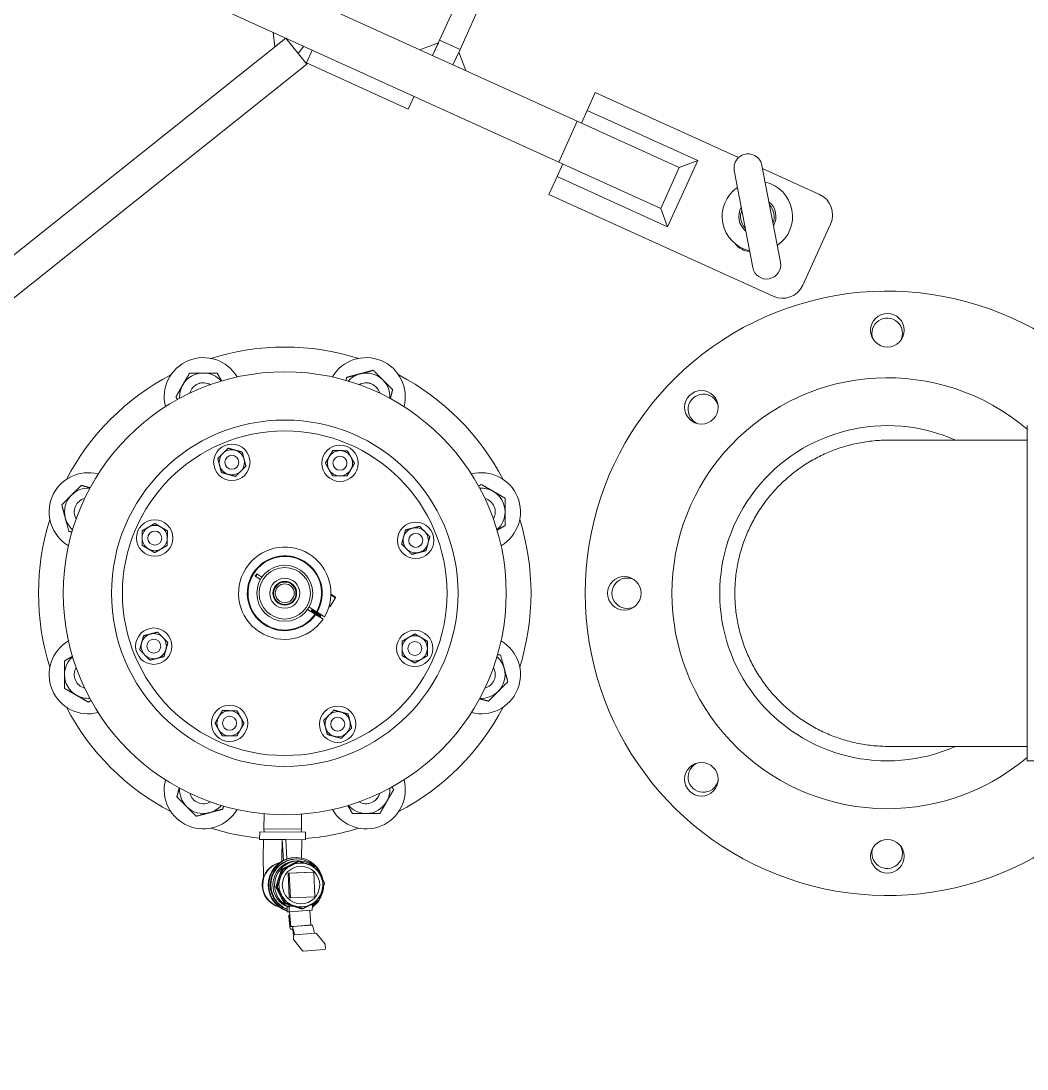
# Model space of a CAD drawing. Header units: inches. Extents: x 17 to 469, y 7 to 301.
# Drawn here: x 89.05 to 111.52, y 202.39 to 225.8 of the extents above; entities that cross this region are included whole.
import ezdxf

# ---------------------------------------------------------------- set-up
doc = ezdxf.new("R2010")
doc.units = ezdxf.units.IN
doc.header["$LTSCALE"] = 14
doc.header["$MEASUREMENT"] = 0
doc.layers.add('Symbol (ANSI)', color=7, linetype='Continuous', lineweight=25)
doc.layers.add('Visible', color=7, linetype='Continuous', lineweight=18)
doc.styles.add('Standard D-E', font='arial.ttf')
doc.dimstyles.new('in [mm] D-E NeptuneBenson$7', dxfattribs={"dimscale": 14, "dimtxt": 0.15, "dimasz": 0.098425, "dimexe": 0.125, "dimexo": 0.063, "dimgap": 0.031496, "dimtad": 0, "dimtih": 1, "dimtoh": 1, "dimdec": 4, "dimrnd": 1e-08, "dimzin": 3, "dimdsep": 46, "dimlunit": 5, "dimtxsty": 'Standard D-E', "dimcen": 0.09, "dimdle": 0.393701, "dimclrd": 256, "dimclre": 256, "dimclrt": 256, "dimadec": 1, "dimazin": 1, "dimtfac": 1, "dimtofl": 0, "dimtmove": 0, "dimatfit": 3, "dimfxl": 1, "dimfrac": 1, "dimtolj": 1, "dimtzin": 4, "dimlwd": -1, "dimlwe": -1, "dimarcsym": 0})

msp = doc.modelspace()

# ---------------------------------------------------------------- linework, layer by layer
at = {"layer": 'Visible'}
for p, q in [((82.359097, 232.248743), (101.478909, 223.563538)), ((101.065328, 222.653071), (82.236865, 231.20593)), ((98.403911, 225.377729), (99.280703, 227.307919)), ((99.735937, 227.101129), (98.859145, 225.170938)), ((94.724334, 225.227657), (94.68414, 225.551736)), ((82.850032, 215.758702), (94.968661, 225.422491)), ((94.968661, 225.422491), (94.724334, 225.227657)), ((95.436264, 224.836106), (94.968661, 225.422491)), ((95.244199, 225.076961), (94.968661, 225.422491)), ((95.371034, 225.239713), (95.244199, 225.076961)), ((97.962229, 225.160995), (98.375994, 225.316272)), ((98.24675, 225.031751), (98.403911, 225.377729)), ((98.375994, 225.316272), (98.24675, 225.031751)), ((98.859145, 225.170938), (98.403911, 225.377729)), ((95.557001, 225.155237), (95.427757, 224.870716)), ((98.859145, 225.170938), (98.701984, 224.824961)), ((98.701984, 224.824961), (98.831228, 225.109482)), ((98.986505, 224.695717), (98.831228, 225.109482)), ((83.317635, 215.172316), (95.436264, 224.836106)), ((97.703925, 223.836763), (95.427757, 224.870716)), ((97.703925, 223.836763), (95.427757, 224.870716)), ((97.833169, 224.121284), (97.703925, 223.836763)), ((101.6992, 223.806701), (101.880141, 224.20503)), ((101.880141, 224.20503), (105.079756, 222.7516)), ((101.6992, 223.806701), (101.569956, 223.52218)), ((104.168842, 222.684862), (101.6992, 223.806701)), ((101.478909, 223.563538), (101.065328, 222.653071)), ((103.755077, 222.529585), (101.478909, 223.563538)), ((101.065328, 222.653071), (103.341496, 221.619118)), ((103.496773, 221.205353), (104.168842, 222.684862)), ((104.168842, 222.684862), (103.755077, 222.529585)), ((101.02713, 222.327192), (101.156374, 222.611713)), ((103.341496, 221.619118), (103.755077, 222.529585)), ((104.98464, 222.461761), (105.397615, 220.296059)), ((106.016387, 220.414052), (105.603412, 222.579753)), ((105.617196, 222.507467), (106.887711, 221.930334)), ((100.846188, 221.928862), (101.02713, 222.327192)), ((101.02713, 222.327192), (103.496773, 221.205353)), ((105.853758, 219.654166), (100.846188, 221.928862)), ((103.496773, 221.205353), (103.341496, 221.619118)), ((107.136154, 221.268309), (106.515782, 219.902609)), ((111.523344, 216.765808), (111.523344, 209.276808)), ((111.523344, 216.441808), (108.431727, 216.441808)), ((94.318867, 213.453416), (94.285835, 213.401096)), ((94.285835, 213.401096), (94.400988, 213.328395)), ((94.43402, 213.380715), (94.318867, 213.453416)), ((96.082238, 212.919612), (95.954114, 212.716673)), ((95.976012, 212.986677), (96.082238, 212.919612)), ((96.07912, 212.933406), (95.976337, 212.998298)), ((96.07912, 212.933406), (96.082238, 212.919612)), ((95.456667, 212.661901), (95.622239, 212.55737)), ((95.655271, 212.60969), (95.489699, 212.714222)), ((95.539725, 212.645681), (95.537342, 212.641906)), ((95.549807, 212.618198), (95.54756, 212.614639)), ((95.568873, 212.648397), (95.566626, 212.644838)), ((95.667963, 212.601676), (95.655271, 212.60969)), ((95.812322, 212.510537), (95.667963, 212.601676)), ((95.934345, 212.729154), (95.954114, 212.716673)), ((95.622239, 212.55737), (95.634931, 212.549356)), ((95.634931, 212.549356), (95.77929, 212.458216)), ((95.731369, 212.524387), (95.729122, 212.520828)), ((95.741587, 212.497119), (95.739204, 212.493345)), ((95.760653, 212.527319), (95.75827, 212.523544)), ((95.77929, 212.458216), (95.80044, 212.444864)), ((95.833472, 212.497184), (95.812322, 212.510537)), ((108.431727, 209.600808), (111.523344, 209.600808)), ((115.035344, 209.276808), (111.523344, 209.276808)), ((94.480766, 207.760516), (94.483696, 208.096265)), ((95.318037, 207.75321), (95.320967, 208.088958)), ((94.386228, 207.693228), (94.384737, 207.522369)), ((94.386228, 207.693228), (95.411386, 207.684282)), ((95.318037, 207.75321), (94.480766, 207.760516)), ((94.4823, 207.69239), (94.480766, 207.760516)), ((95.315315, 207.68512), (95.318037, 207.75321)), ((95.411386, 207.684282), (95.409895, 207.513422)), ((94.384737, 207.522369), (94.890675, 207.517954)), ((94.470167, 207.521623), (94.466505, 207.101954)), ((94.881536, 207.098332), (94.885198, 207.518001)), ((94.890675, 207.517954), (94.890688, 207.519468)), ((94.890688, 207.519468), (94.916323, 207.054413)), ((94.993117, 207.086065), (94.969264, 207.518782)), ((94.969348, 207.517267), (95.409895, 207.513422)), ((95.324465, 207.514168), (95.320898, 207.105357)), ((95.192032, 207.117572), (95.205205, 207.117457)), ((95.206894, 207.086816), (95.220067, 207.086701)), ((95.222474, 207.043038), (95.260399, 207.042707)), ((95.262252, 207.032786), (95.235018, 207.033024)), ((94.901396, 206.848306), (94.874162, 206.848544)), ((95.022068, 206.76747), (95.571611, 206.791259)), ((95.047216, 206.76725), (95.022068, 206.76747)), ((95.045789, 206.216802), (95.022068, 206.76747)), ((95.047216, 206.76725), (95.59676, 206.79104)), ((95.070938, 206.216583), (95.047216, 206.76725)), ((95.105282, 206.869715), (95.107928, 206.871167)), ((95.59676, 206.79104), (95.571611, 206.791259)), ((95.59676, 206.79104), (95.620481, 206.240373)), ((94.776405, 206.462178), (94.74917, 206.462415)), ((94.960495, 206.10059), (94.933261, 206.100828)), ((95.046467, 206.019788), (95.042761, 205.903889)), ((95.042903, 206.064885), (95.046467, 206.019788)), ((95.070938, 206.216583), (95.045789, 206.216802)), ((95.046467, 206.019788), (95.154968, 206.028403)), ((95.620481, 206.240373), (95.070938, 206.216583)), ((95.098931, 206.141953), (95.101551, 206.140454)), ((95.505189, 206.05621), (95.564044, 206.060883)), ((95.560338, 205.944984), (95.564044, 206.060883)), ((95.564044, 206.060883), (95.562112, 206.085325)), ((94.996116, 206.01455), (95.034041, 206.014219)), ((95.002049, 205.904244), (94.997212, 205.965436)), ((95.042761, 205.903889), (95.002049, 205.904244)), ((95.057258, 205.833938), (95.035524, 205.832213)), ((95.035524, 205.832213), (95.038994, 205.832182)), ((95.045967, 205.700091), (95.035524, 205.832213)), ((95.057282, 205.833634), (95.038994, 205.832182)), ((95.038994, 205.832182), (95.049437, 205.700061)), ((95.042761, 205.903889), (95.560338, 205.944984)), ((95.077698, 205.575331), (95.051673, 205.904597)), ((95.345831, 205.975357), (95.318597, 205.975594)), ((95.528692, 205.610977), (95.502654, 205.940404)), ((95.067271, 205.575382), (95.078162, 205.575287)), ((95.078162, 205.575287), (95.115913, 205.574957)), ((95.115913, 205.574957), (95.56598, 205.610692)), ((95.115913, 205.574957), (95.162033, 205.393882)), ((95.56598, 205.610692), (95.528689, 205.611018)), ((95.6121, 205.429617), (95.56598, 205.610692)), ((95.119582, 205.520811), (95.071551, 205.52123)), ((95.152232, 205.392619), (95.119582, 205.520811)), ((95.136516, 205.417011), (95.13224, 205.471113)), ((95.136516, 205.417011), (95.146041, 205.416928)), ((95.141999, 205.289868), (95.137451, 205.371478)), ((95.632678, 205.431251), (95.156646, 205.393455)), ((95.844959, 205.182474), (95.650585, 205.423543)), ((95.340966, 205.036854), (95.146592, 205.277924)), ((95.8541, 205.088919), (95.849552, 205.170529)), ((95.834905, 205.066942), (95.358873, 205.029146))]:
    msp.add_line(p, q, dxfattribs=at)
for centre, radius in [((79.817327, 231.997589), 48), ((108.405344, 218.896308), 0.375), ((94.945344, 213.021308), 4.946632), ((104.251091, 217.17556), 0.375), ((94.945344, 213.021308), 3.87), ((94.945344, 213.021308), 3.625), ((93.76346, 215.946573), 0.406), ((96.178101, 215.925501), 0.406), ((93.76346, 215.946573), 0.15625), ((96.178101, 215.925501), 0.15625), ((92.041151, 214.254065), 0.406), ((97.870609, 214.203192), 0.406), ((92.041151, 214.254065), 0.15625), ((97.870609, 214.203192), 0.15625), ((94.945344, 213.021308), 0.625), ((94.945344, 213.021308), 0.575), ((94.945344, 213.021308), 0.335), ((94.945344, 213.021308), 0.265625), ((102.530344, 213.021308), 0.375), ((94.945344, 213.021308), 0.25), ((94.945344, 213.021308), 0.210938), ((92.020079, 211.839424), 0.406), ((97.849537, 211.788551), 0.406), ((92.020079, 211.839424), 0.15625), ((97.849537, 211.788551), 0.15625), ((93.712587, 210.117115), 0.406), ((96.127228, 210.096043), 0.406), ((93.712587, 210.117115), 0.15625), ((96.127228, 210.096043), 0.15625), ((104.251091, 208.867056), 0.375), ((108.405344, 207.146308), 0.375)]:
    msp.add_circle(centre, radius, dxfattribs=at)
for centre, radius, start, end in [((105.294026, 222.520757), 0.314961, 10.7960571, 190.7960571), ((105.500514, 221.437906), 0.787402, 304.3742356, 77.2178786), ((105.500514, 221.437906), 0.787402, 124.3742356, 257.2178786), ((105.500514, 221.437906), 0.415343, 330.1118918, 51.4802224), ((106.680921, 221.4751), 0.5, 335.57, 65.57), ((105.500514, 221.437906), 0.415343, 150.1118918, 231.4802224), ((105.500514, 221.437906), 0.375, 157.925092, 223.6670222), ((105.500514, 221.437906), 0.375, 337.925092, 43.6670222), ((105.352707, 221.08994), 0.435, 218.0493613, 266.8835654), ((105.707001, 220.355056), 0.314961, 190.7960571, 10.7960571), ((106.060549, 220.109399), 0.5, 245.57, 335.57), ((108.405344, 213.021308), 6.75, 33.6928595, 326.3071405), ((108.400544, 218.828408), 0.3405, 330.3264292, 201.5862958), ((94.945344, 213.021308), 5.5, 72.5537874, 107.4462126), ((93.127598, 217.409736), 0.875, 30.3898409, 194.6101591), ((96.76309, 217.409736), 0.875, 345.3898409, 149.6101591), ((94.945344, 213.021308), 5.5, 117.5537874, 152.4462126), ((93.127598, 217.409736), 0.531, 90, 150), ((93.127598, 217.409736), 0.531, 41.2885129, 90), ((96.76309, 217.409736), 0.531, 105, 138.7114871), ((96.76309, 217.409736), 0.531, 45, 105), ((96.76309, 217.409736), 0.531, 356.2885129, 45), ((94.945344, 213.021308), 5.5, 27.5537874, 62.4462126), ((108.405344, 213.021308), 4.8125, 49.6168357, 310.3831643), ((93.127598, 217.409736), 0.531, 150, 183.7114871), ((93.127598, 217.409736), 0.312706, 60.0106016, 164.9893984), ((93.127598, 217.409736), 0.3125, 60.0427329, 164.9572671), ((96.76309, 217.409736), 0.312706, 15.0106016, 119.9893984), ((96.76309, 217.409736), 0.3125, 15.0427329, 119.9572671), ((104.294344, 217.127508), 0.3405, 14.2331691, 249.7481514), ((108.405344, 213.021308), 3.7445, 65.9898084, 294.0101916), ((93.76346, 215.946573), 0.2815, 134.5, 194.5), ((93.76346, 215.946573), 0.2815, 74.5, 134.5), ((93.76346, 215.946573), 0.2815, 14.5, 74.5), ((96.178101, 215.925501), 0.2815, 89.5, 149.5), ((96.178101, 215.925501), 0.2815, 29.5, 89.5), ((93.76346, 215.946573), 0.2815, 194.5, 254.5), ((93.76346, 215.946573), 0.2815, 314.5, 14.5), ((96.178101, 215.925501), 0.2815, 149.5, 209.5), ((96.178101, 215.925501), 0.2815, 329.5, 29.5), ((90.556916, 214.839054), 0.875, 75.3898409, 239.6101591), ((93.76346, 215.946573), 0.2815, 254.5, 314.5), ((96.178101, 215.925501), 0.2815, 209.5, 269.5), ((96.178101, 215.925501), 0.2815, 269.5, 329.5), ((99.333772, 214.839054), 0.875, 300.3898409, 104.6101591), ((90.556916, 214.839054), 0.531, 135, 195), ((90.556916, 214.839054), 0.531, 86.2885129, 135), ((99.333772, 214.839054), 0.531, 60, 93.7114871), ((99.333772, 214.839054), 0.531, 0, 60), ((90.556916, 214.839054), 0.312706, 105.0106016, 209.9893984), ((90.556916, 214.839054), 0.3125, 105.0427329, 209.9572671), ((99.333772, 214.839054), 0.312706, 330.0106016, 74.9893984), ((99.333772, 214.839054), 0.3125, 330.0427329, 74.9572671), ((90.556916, 214.839054), 0.531, 195, 228.7114871), ((99.333772, 214.839054), 0.531, 311.2885129, 0), ((94.945344, 213.021308), 5.5, 162.5537874, 197.4462126), ((92.041151, 214.254065), 0.2815, 119.5, 179.5), ((92.041151, 214.254065), 0.2815, 59.5, 119.5), ((92.041151, 214.254065), 0.2815, 359.5, 59.5), ((97.870609, 214.203192), 0.2815, 104.5, 164.5), ((97.870609, 214.203192), 0.2815, 44.5, 104.5), ((94.945344, 213.021308), 5.5, 342.5537874, 17.4462126), ((92.041151, 214.254065), 0.2815, 179.5, 239.5), ((92.041151, 214.254065), 0.2815, 299.5, 359.5), ((97.870609, 214.203192), 0.2815, 164.5, 224.5), ((97.870609, 214.203192), 0.2815, 344.5, 44.5), ((92.041151, 214.254065), 0.2815, 239.5, 299.5), ((94.945344, 213.021308), 1.03125, 329.4532474, 326.0149847), ((97.870609, 214.203192), 0.2815, 224.5, 284.5), ((97.870609, 214.203192), 0.2815, 284.5, 344.5), ((94.945143, 213.021435), 0.835863, 329.8552692, 325.6129629), ((94.945143, 213.021435), 0.820863, 329.8940483, 325.5741839), ((94.945344, 213.021308), 0.75, 145.3699944, 150.0982377), ((94.945344, 213.021308), 0.74325, 145.3485117, 150.1197204), ((102.593444, 213.021308), 0.3405, 61.1974822, 298.8025178), ((92.020079, 211.839424), 0.2815, 104.5, 164.5), ((92.020079, 211.839424), 0.2815, 44.5, 104.5), ((90.556916, 211.203562), 0.875, 120.3898409, 284.6101591), ((92.020079, 211.839424), 0.2815, 164.5, 224.5), ((92.020079, 211.839424), 0.2815, 344.5, 44.5), ((97.849537, 211.788551), 0.2815, 119.5, 179.5), ((97.849537, 211.788551), 0.2815, 59.5, 119.5), ((97.849537, 211.788551), 0.2815, 359.5, 59.5), ((99.333772, 211.203562), 0.875, 255.3898409, 59.6101591), ((92.020079, 211.839424), 0.2815, 224.5, 284.5), ((92.020079, 211.839424), 0.2815, 284.5, 344.5), ((97.849537, 211.788551), 0.2815, 179.5, 239.5), ((97.849537, 211.788551), 0.2815, 299.5, 359.5), ((90.556916, 211.203562), 0.531, 131.2885129, 180), ((97.849537, 211.788551), 0.2815, 239.5, 299.5), ((99.333772, 211.203562), 0.531, 15, 48.7114871), ((90.556916, 211.203562), 0.531, 180, 240), ((90.556916, 211.203562), 0.312706, 150.0106016, 254.9893984), ((90.556916, 211.203562), 0.3125, 150.0427329, 254.9572671), ((99.333772, 211.203562), 0.312706, 285.0106016, 29.9893984), ((99.333772, 211.203562), 0.3125, 285.0427329, 29.9572671), ((99.333772, 211.203562), 0.531, 315, 15), ((90.556916, 211.203562), 0.531, 240, 273.7114871), ((99.333772, 211.203562), 0.531, 266.2885129, 315), ((94.945344, 213.021308), 5.5, 207.5537874, 242.4462126), ((94.945344, 213.021308), 5.5, 297.5537874, 332.4462126), ((93.712587, 210.117115), 0.2815, 149.5, 209.5), ((93.712587, 210.117115), 0.2815, 89.5, 149.5), ((93.712587, 210.117115), 0.2815, 29.5, 89.5), ((93.712587, 210.117115), 0.2815, 329.5, 29.5), ((96.127228, 210.096043), 0.2815, 134.5, 194.5), ((96.127228, 210.096043), 0.2815, 74.5, 134.5), ((96.127228, 210.096043), 0.2815, 14.5, 74.5), ((96.127228, 210.096043), 0.2815, 194.5, 254.5), ((96.127228, 210.096043), 0.2815, 314.5, 14.5), ((93.712587, 210.117115), 0.2815, 209.5, 269.5), ((93.712587, 210.117115), 0.2815, 269.5, 329.5), ((96.127228, 210.096043), 0.2815, 254.5, 314.5), ((104.294344, 208.915108), 0.3405, 110.2518486, 345.7668309), ((93.127598, 208.63288), 0.875, 165.3898409, 329.6101591), ((96.76309, 208.63288), 0.875, 210.3898409, 14.6101591), ((93.127598, 208.63288), 0.531, 176.2885129, 225), ((96.76309, 208.63288), 0.531, 330, 3.7114871), ((93.127598, 208.63288), 0.312706, 195.0106016, 299.9893984), ((93.127598, 208.63288), 0.3125, 195.0427329, 299.9572671), ((96.76309, 208.63288), 0.312706, 240.0106016, 344.9893984), ((96.76309, 208.63288), 0.3125, 240.0427329, 344.9572671), ((96.76309, 208.63288), 0.531, 270, 330), ((93.127598, 208.63288), 0.531, 225, 285), ((93.127598, 208.63288), 0.531, 285, 318.7114871), ((96.76309, 208.63288), 0.531, 221.2885129, 270), ((94.945344, 213.021308), 5.5, 252.5537874, 264.1522887), ((94.945344, 213.021308), 5.5, 274.8477113, 287.4462126), ((108.400544, 207.214208), 0.3405, 158.4137042, 29.6735708), ((95.158299, 205.37264), 0.02088, 94.5397165, 183.1897298), ((95.634331, 205.410437), 0.02088, 38.8791352, 94.5397165), ((95.162847, 205.291029), 0.02088, 183.1897298, 218.8791352), ((95.833252, 205.087757), 0.02088, 274.5397165, 3.1897298), ((95.828704, 205.169368), 0.02088, 3.1897298, 38.8791352), ((95.35722, 205.04996), 0.02088, 218.8791352, 274.5397165)]:
    msp.add_arc(centre, radius, start, end, dxfattribs=at)
for centre, major_axis, ratio, start_param, end_param in [((94.901789, 208.030475), (-0.370583, 0.377108), 0.938035992, 2.311275552, 2.46503681), ((94.953032, 206.507135), (0.004473, 0.512579), 0.997957596, 0.24222058, 2.899372073), ((94.963946, 206.507039), (0.004473, 0.512579), 0.997957596, 0.27700066, 2.864591994), ((95.186687, 206.505096), (0.005345, 0.612477), 0.997957596, 0, 2.841115813), ((95.19986, 206.504981), (0.005345, 0.612477), 0.997957596, 4.881967372, 9.100992793), ((95.201816, 206.504964), (0.005078, 0.581853), 0.997957596, 0, 2.791012421), ((95.214989, 206.504849), (0.005078, 0.581853), 0.997957596, 5.501025314, 9.049088825), ((95.217777, 206.504824), (0.004697, 0.538214), 0.997957596, 0, 2.724950481), ((95.255702, 206.504493), (0.004697, 0.538214), 0.997957596, 5.623559358, 9.008135789), ((94.892089, 207.09824), (0.001442, 0.165198), 0.063879857, 1.570796327, 1.958074126), ((95.305244, 206.504061), (0.004276, 0.489981), 0.997957596, 5.978267145, 6.763665309), ((95.305244, 206.504061), (0.004276, 0.489981), 0.997957596, 5.192868982, 5.978267145), ((95.305244, 206.504061), (-0.004276, -0.489981), 0.997957596, 3.622072655, 4.407470818), ((95.214989, 206.504849), (0.005078, 0.581853), 0.997957596, 4.990930053, 5.399289767), ((95.255702, 206.504493), (0.004697, 0.538214), 0.997957596, 5.066909786, 5.321343119), ((95.305244, 206.504061), (0.004276, 0.489981), 0.997957596, 4.407470818, 5.192868982), ((95.305244, 206.504061), (-0.004276, -0.489981), 0.997957596, 4.407470818, 5.192868982), ((95.305244, 206.504061), (-0.004276, -0.489981), 0.997957596, 5.192868982, 5.978267145), ((95.305244, 206.504061), (0.004276, 0.489981), 0.997957596, 3.622072655, 4.407470818), ((95.19986, 206.504981), (0.005345, 0.612477), 0.997957596, 4.133434275, 4.677934577), ((95.214989, 206.504849), (0.005078, 0.581853), 0.997957596, 4.264316858, 4.547421324), ((95.255702, 206.504493), (0.004697, 0.538214), 0.997957596, 4.348285981, 4.464874302), ((95.305244, 206.504061), (-0.004276, -0.489981), 0.997957596, 5.978267145, 6.763665309), ((95.19986, 206.504981), (0.005345, 0.612477), 0.997957596, 3.785415442, 4.119507873), ((95.214989, 206.504849), (0.005078, 0.581853), 0.997957596, 3.79373722, 4.041400711), ((95.255702, 206.504493), (0.004697, 0.538214), 0.997957596, 3.761285421, 3.931049155), ((95.057421, 205.699991), (0.014193, -0.178759), 0.063633902, 4.706777344, 6.277573671), ((95.057421, 205.699991), (0.009894, -0.124608), 0.063633902, 4.706777344, 6.277573671), ((95.303195, 205.593154), (-0.225497, -0.017823), 0.005600234, 0, 0.063677921), ((95.303195, 205.593154), (-0.225497, -0.017823), 0.005600234, 0.063677925, 3.141592654)]:
    msp.add_ellipse(centre, major_axis=major_axis, ratio=ratio, start_param=start_param, end_param=end_param, dxfattribs=at)
msp.add_ellipse((95.3087, 206.504031), major_axis=(-0.003653, -0.418636), ratio=0.997957596, dxfattribs=at)
for points, weights in [([(96.625657, 217.922642), (96.76309, 217.959468), (96.921784, 218.001989)], [1, 1.0379548493, 1]), ([(96.921784, 218.001989), (97.037956, 217.885817), (97.138564, 217.78521)], [1, 1.0379548493, 1]), ([(92.667738, 217.675236), (92.738879, 217.798455), (92.821025, 217.940736)], [1, 1.0379548493, 1]), ([(92.821025, 217.940736), (92.985317, 217.940736), (93.127598, 217.940736)], [1, 1.0379548493, 1]), ([(93.127598, 217.940736), (93.269879, 217.940736), (93.434171, 217.940736)], [1, 1.0379548493, 1]), ([(93.434171, 217.940736), (93.488663, 217.846353), (93.536709, 217.763135)], [1, 1.02485998756, 1.01715396614]), ([(96.311386, 217.77558), (96.320216, 217.808534), (96.32953, 217.843296)], [1.01271349609, 1.00807452447, 1]), ([(96.32953, 217.843296), (96.488224, 217.885817), (96.625657, 217.922642)], [1, 1.0379548493, 1]), ([(97.138564, 217.78521), (97.239172, 217.684602), (97.355344, 217.56843)], [1, 1.0379548493, 1]), ([(92.514452, 217.409736), (92.596598, 217.552017), (92.667738, 217.675236)], [1, 1.0379548493, 1]), ([(97.355344, 217.56843), (97.327136, 217.463159), (97.302266, 217.370341)], [1, 1.02485998756, 1.01715396614]), ([(92.549504, 217.349024), (92.532445, 217.37857), (92.514452, 217.409736)], [1.01271349609, 1.00807452447, 1]), ([(93.450234, 216.033439), (93.512355, 216.094485), (93.566154, 216.147353)], [1, 1.0379548493, 1]), ([(93.566154, 216.147353), (93.619953, 216.200221), (93.682074, 216.261268)], [1, 1.0379548493, 1]), ([(93.682074, 216.261268), (93.766003, 216.237992), (93.838688, 216.217835)], [1, 1.0379548493, 1]), ([(93.838688, 216.217835), (93.911372, 216.197678), (93.995301, 216.174402)], [1, 1.0379548493, 1]), ([(93.995301, 216.174402), (94.017108, 216.09008), (94.035994, 216.017055)], [1, 1.0379548493, 1]), ([(95.935552, 216.068373), (95.973834, 216.133364), (96.018039, 216.208408)], [1, 1.0379548493, 1]), ([(96.018039, 216.208408), (96.105132, 216.207648), (96.180557, 216.20699)], [1, 1.0379548493, 1]), ([(96.180557, 216.20699), (96.255982, 216.206332), (96.343075, 216.205572)], [1, 1.0379548493, 1]), ([(96.343075, 216.205572), (96.385963, 216.129767), (96.423106, 216.064118)], [1, 1.0379548493, 1]), ([(93.490926, 215.876091), (93.472041, 215.949116), (93.450234, 216.033439)], [1, 1.0379548493, 1]), ([(93.531619, 215.718744), (93.509812, 215.803066), (93.490926, 215.876091)], [1, 1.0379548493, 1]), ([(94.076686, 215.859708), (94.014565, 215.798661), (93.960766, 215.745793)], [1, 1.0379548493, 1]), ([(94.035994, 216.017055), (94.054879, 215.94403), (94.076686, 215.859708)], [1, 1.0379548493, 1]), ([(95.853065, 215.928337), (95.897269, 216.003382), (95.935552, 216.068373)], [1, 1.0379548493, 1]), ([(95.933095, 215.786884), (95.895953, 215.852533), (95.853065, 215.928337)], [1, 1.0379548493, 1]), ([(96.503136, 215.922664), (96.458932, 215.84762), (96.420649, 215.782629)], [1, 1.0379548493, 1]), ([(96.423106, 216.064118), (96.460248, 215.998469), (96.503136, 215.922664)], [1, 1.0379548493, 1]), ([(93.688232, 215.675311), (93.615548, 215.695468), (93.531619, 215.718744)], [1, 1.0379548493, 1]), ([(93.844846, 215.631879), (93.760917, 215.655154), (93.688232, 215.675311)], [1, 1.0379548493, 1]), ([(93.960766, 215.745793), (93.906967, 215.692925), (93.844846, 215.631879)], [1, 1.0379548493, 1]), ([(96.013126, 215.64543), (95.970238, 215.721235), (95.933095, 215.786884)], [1, 1.0379548493, 1]), ([(96.175644, 215.644012), (96.100219, 215.64467), (96.013126, 215.64543)], [1, 1.0379548493, 1]), ([(96.338162, 215.642593), (96.251069, 215.643353), (96.175644, 215.644012)], [1, 1.0379548493, 1]), ([(96.420649, 215.782629), (96.382367, 215.717638), (96.338162, 215.642593)], [1, 1.0379548493, 1]), ([(90.181442, 215.214528), (90.28205, 215.315136), (90.398222, 215.431308)], [1, 1.0379548493, 1]), ([(90.398222, 215.431308), (90.503493, 215.403101), (90.596311, 215.37823)], [1, 1.02485998756, 1.01715396614]), ([(99.273059, 215.417148), (99.302606, 215.434207), (99.333772, 215.4522)], [1.01271349609, 1.00807452447, 1]), ([(99.333772, 215.4522), (99.476053, 215.370054), (99.599272, 215.298914)], [1, 1.0379548493, 1]), ([(89.964663, 214.997748), (90.080834, 215.11392), (90.181442, 215.214528)], [1, 1.0379548493, 1]), ([(99.599272, 215.298914), (99.722491, 215.227773), (99.864772, 215.145627)], [1, 1.0379548493, 1]), ([(90.044009, 214.701621), (90.007184, 214.839054), (89.964663, 214.997748)], [1, 1.0379548493, 1]), ([(99.864772, 215.145627), (99.864772, 214.981335), (99.864772, 214.839054)], [1, 1.0379548493, 1]), ([(90.123356, 214.405495), (90.080834, 214.564189), (90.044009, 214.701621)], [1, 1.0379548493, 1]), ([(99.864772, 214.839054), (99.864772, 214.696773), (99.864772, 214.532481)], [1, 1.0379548493, 1]), ([(91.76108, 214.419039), (91.836885, 214.461928), (91.902534, 214.49907)], [1, 1.0379548493, 1]), ([(91.902534, 214.49907), (91.968183, 214.536212), (92.043988, 214.579101)], [1, 1.0379548493, 1]), ([(92.043988, 214.579101), (92.119032, 214.534896), (92.184023, 214.496613)], [1, 1.0379548493, 1]), ([(92.184023, 214.496613), (92.249014, 214.458331), (92.324059, 214.414126)], [1, 1.0379548493, 1]), ([(97.64278, 214.435033), (97.727102, 214.45684), (97.800127, 214.475725)], [1, 1.0379548493, 1]), ([(97.800127, 214.475725), (97.873152, 214.494611), (97.957474, 214.516418)], [1, 1.0379548493, 1]), ([(97.957474, 214.516418), (98.018521, 214.454297), (98.071389, 214.400498)], [1, 1.0379548493, 1]), ([(99.864772, 214.532481), (99.770388, 214.477989), (99.68717, 214.429943)], [1, 1.02485998756, 1.01715396614]), ([(90.191072, 214.38735), (90.158118, 214.39618), (90.123356, 214.405495)], [1.01271349609, 1.00807452447, 1]), ([(91.758243, 214.094003), (91.759004, 214.181096), (91.759662, 214.256521)], [1, 1.0379548493, 1]), ([(91.759662, 214.256521), (91.76032, 214.331946), (91.76108, 214.419039)], [1, 1.0379548493, 1]), ([(92.32264, 214.251608), (92.321982, 214.176183), (92.321222, 214.08909)], [1, 1.0379548493, 1]), ([(92.324059, 214.414126), (92.323299, 214.327033), (92.32264, 214.251608)], [1, 1.0379548493, 1]), ([(97.555914, 214.121806), (97.57919, 214.205735), (97.599347, 214.278419)], [1, 1.0379548493, 1]), ([(97.599347, 214.278419), (97.619504, 214.351104), (97.64278, 214.435033)], [1, 1.0379548493, 1]), ([(98.071389, 214.400498), (98.124257, 214.346699), (98.185304, 214.284577)], [1, 1.0379548493, 1]), ([(98.185304, 214.284577), (98.162028, 214.200649), (98.141871, 214.127964)], [1, 1.0379548493, 1]), ([(91.898279, 214.011516), (91.833288, 214.049799), (91.758243, 214.094003)], [1, 1.0379548493, 1]), ([(92.038314, 213.929029), (91.96327, 213.973234), (91.898279, 214.011516)], [1, 1.0379548493, 1]), ([(92.179768, 214.00906), (92.114119, 213.971917), (92.038314, 213.929029)], [1, 1.0379548493, 1]), ([(92.321222, 214.08909), (92.245417, 214.046202), (92.179768, 214.00906)], [1, 1.0379548493, 1]), ([(97.669829, 214.005886), (97.616961, 214.059685), (97.555914, 214.121806)], [1, 1.0379548493, 1]), ([(97.783744, 213.889966), (97.722697, 213.952087), (97.669829, 214.005886)], [1, 1.0379548493, 1]), ([(98.141871, 214.127964), (98.121714, 214.05528), (98.098438, 213.971351)], [1, 1.0379548493, 1]), ([(97.941091, 213.930658), (97.868066, 213.911773), (97.783744, 213.889966)], [1, 1.0379548493, 1]), ([(98.098438, 213.971351), (98.014116, 213.949544), (97.941091, 213.930658)], [1, 1.0379548493, 1]), ([(91.792249, 212.071265), (91.876572, 212.093072), (91.949597, 212.111958)], [1, 1.0379548493, 1]), ([(91.949597, 212.111958), (92.022622, 212.130843), (92.106944, 212.152651)], [1, 1.0379548493, 1]), ([(92.106944, 212.152651), (92.167991, 212.090529), (92.220859, 212.03673)], [1, 1.0379548493, 1]), ([(97.710919, 212.033557), (97.776568, 212.070699), (97.852373, 212.113587)], [1, 1.0379548493, 1]), ([(97.852373, 212.113587), (97.927418, 212.069382), (97.992409, 212.0311)], [1, 1.0379548493, 1]), ([(91.705384, 211.758039), (91.72866, 211.841967), (91.748817, 211.914652)], [1, 1.0379548493, 1]), ([(91.748817, 211.914652), (91.768974, 211.987336), (91.792249, 212.071265)], [1, 1.0379548493, 1]), ([(92.220859, 212.03673), (92.273727, 211.982931), (92.334773, 211.92081)], [1, 1.0379548493, 1]), ([(92.334773, 211.92081), (92.311498, 211.836881), (92.291341, 211.764197)], [1, 1.0379548493, 1]), ([(97.568047, 211.791008), (97.568706, 211.866433), (97.569466, 211.953526)], [1, 1.0379548493, 1]), ([(97.569466, 211.953526), (97.64527, 211.996414), (97.710919, 212.033557)], [1, 1.0379548493, 1]), ([(97.992409, 212.0311), (98.057399, 211.992818), (98.132444, 211.948613)], [1, 1.0379548493, 1]), ([(98.132444, 211.948613), (98.131684, 211.86152), (98.131026, 211.786095)], [1, 1.0379548493, 1]), ([(91.819299, 211.642118), (91.766431, 211.695917), (91.705384, 211.758039)], [1, 1.0379548493, 1]), ([(91.933213, 211.526198), (91.872167, 211.588319), (91.819299, 211.642118)], [1, 1.0379548493, 1]), ([(92.291341, 211.764197), (92.271184, 211.691512), (92.247908, 211.607584)], [1, 1.0379548493, 1]), ([(97.566629, 211.62849), (97.567389, 211.715583), (97.568047, 211.791008)], [1, 1.0379548493, 1]), ([(98.131026, 211.786095), (98.130368, 211.71067), (98.129608, 211.623577)], [1, 1.0379548493, 1]), ([(99.699616, 211.655266), (99.73257, 211.646436), (99.767331, 211.637121)], [1.01271349609, 1.00807452447, 1]), ([(99.767331, 211.637121), (99.809853, 211.478428), (99.846678, 211.340995)], [1, 1.0379548493, 1]), ([(90.025916, 211.510135), (90.120299, 211.564627), (90.203517, 211.612673)], [1, 1.02485998756, 1.01715396614]), ([(90.025916, 211.203562), (90.025916, 211.345843), (90.025916, 211.510135)], [1, 1.0379548493, 1]), ([(92.090561, 211.566891), (92.017536, 211.548005), (91.933213, 211.526198)], [1, 1.0379548493, 1]), ([(92.247908, 211.607584), (92.163586, 211.585776), (92.090561, 211.566891)], [1, 1.0379548493, 1]), ([(97.706665, 211.546003), (97.641674, 211.584285), (97.566629, 211.62849)], [1, 1.0379548493, 1]), ([(97.8467, 211.463516), (97.771655, 211.50772), (97.706665, 211.546003)], [1, 1.0379548493, 1]), ([(97.988154, 211.543546), (97.922505, 211.506404), (97.8467, 211.463516)], [1, 1.0379548493, 1]), ([(98.129608, 211.623577), (98.053803, 211.580689), (97.988154, 211.543546)], [1, 1.0379548493, 1]), ([(90.025916, 210.896989), (90.025916, 211.061281), (90.025916, 211.203562)], [1, 1.0379548493, 1]), ([(99.846678, 211.340995), (99.883503, 211.203562), (99.926025, 211.044868)], [1, 1.0379548493, 1]), ([(99.926025, 211.044868), (99.809853, 210.928696), (99.709245, 210.828088)], [1, 1.0379548493, 1]), ([(90.291416, 210.743702), (90.168197, 210.814843), (90.025916, 210.896989)], [1, 1.0379548493, 1]), ([(90.556916, 210.590416), (90.414635, 210.672562), (90.291416, 210.743702)], [1, 1.0379548493, 1]), ([(99.709245, 210.828088), (99.608637, 210.72748), (99.492465, 210.611308)], [1, 1.0379548493, 1]), ([(90.617628, 210.625468), (90.588082, 210.60841), (90.556916, 210.590416)], [1.01271349609, 1.00807452447, 1]), ([(99.492465, 210.611308), (99.387195, 210.639515), (99.294377, 210.664386)], [1, 1.02485998756, 1.01715396614]), ([(93.387551, 210.119952), (93.431756, 210.194997), (93.470039, 210.259987)], [1, 1.0379548493, 1]), ([(93.470039, 210.259987), (93.508321, 210.324978), (93.552526, 210.400023)], [1, 1.0379548493, 1]), ([(93.552526, 210.400023), (93.639619, 210.399263), (93.715044, 210.398605)], [1, 1.0379548493, 1]), ([(93.715044, 210.398605), (93.790468, 210.397946), (93.877562, 210.397186)], [1, 1.0379548493, 1]), ([(93.877562, 210.397186), (93.92045, 210.321381), (93.957592, 210.255733)], [1, 1.0379548493, 1]), ([(93.957592, 210.255733), (93.994735, 210.190084), (94.037623, 210.114279)], [1, 1.0379548493, 1]), ([(95.814001, 210.182908), (95.876123, 210.243955), (95.929922, 210.296823)], [1, 1.0379548493, 1]), ([(95.929922, 210.296823), (95.983721, 210.349691), (96.045842, 210.410738)], [1, 1.0379548493, 1]), ([(96.045842, 210.410738), (96.129771, 210.387462), (96.202455, 210.367305)], [1, 1.0379548493, 1]), ([(96.202455, 210.367305), (96.27514, 210.347148), (96.359068, 210.323872)], [1, 1.0379548493, 1]), ([(96.359068, 210.323872), (96.380876, 210.23955), (96.399761, 210.166525)], [1, 1.0379548493, 1]), ([(93.467582, 209.978498), (93.43044, 210.044147), (93.387551, 210.119952)], [1, 1.0379548493, 1]), ([(94.037623, 210.114279), (93.993418, 210.039234), (93.955136, 209.974243)], [1, 1.0379548493, 1]), ([(95.854694, 210.025561), (95.835808, 210.098586), (95.814001, 210.182908)], [1, 1.0379548493, 1]), ([(95.895387, 209.868214), (95.87358, 209.952536), (95.854694, 210.025561)], [1, 1.0379548493, 1]), ([(96.440454, 210.009178), (96.378332, 209.948131), (96.324534, 209.895263)], [1, 1.0379548493, 1]), ([(96.399761, 210.166525), (96.418647, 210.0935), (96.440454, 210.009178)], [1, 1.0379548493, 1]), ([(93.547613, 209.837044), (93.504724, 209.912849), (93.467582, 209.978498)], [1, 1.0379548493, 1]), ([(93.710131, 209.835626), (93.634706, 209.836284), (93.547613, 209.837044)], [1, 1.0379548493, 1]), ([(93.872649, 209.834208), (93.785555, 209.834968), (93.710131, 209.835626)], [1, 1.0379548493, 1]), ([(93.955136, 209.974243), (93.916853, 209.909253), (93.872649, 209.834208)], [1, 1.0379548493, 1]), ([(96.052, 209.824781), (95.979316, 209.844938), (95.895387, 209.868214)], [1, 1.0379548493, 1]), ([(96.208613, 209.781348), (96.124684, 209.804624), (96.052, 209.824781)], [1, 1.0379548493, 1]), ([(96.324534, 209.895263), (96.270735, 209.842395), (96.208613, 209.781348)], [1, 1.0379548493, 1]), ([(92.535344, 208.474186), (92.563551, 208.579457), (92.588422, 208.672275)], [1, 1.02485998756, 1.01715396614]), ([(97.376236, 208.63288), (97.29409, 208.490599), (97.22295, 208.36738)], [1, 1.0379548493, 1]), ([(97.341184, 208.693592), (97.358242, 208.664046), (97.376236, 208.63288)], [1.01271349609, 1.00807452447, 1]), ([(92.752124, 208.257407), (92.651516, 208.358014), (92.535344, 208.474186)], [1, 1.0379548493, 1]), ([(97.22295, 208.36738), (97.151809, 208.244161), (97.069663, 208.10188)], [1, 1.0379548493, 1]), ([(92.968904, 208.040627), (92.852732, 208.156799), (92.752124, 208.257407)], [1, 1.0379548493, 1]), ([(93.561157, 208.199321), (93.402463, 208.156799), (93.26503, 208.119974)], [1, 1.0379548493, 1]), ([(93.579302, 208.267036), (93.570471, 208.234082), (93.561157, 208.199321)], [1.01271349609, 1.00807452447, 1]), ([(96.456517, 208.10188), (96.402025, 208.196263), (96.353979, 208.279481)], [1, 1.02485998756, 1.01715396614]), ([(93.26503, 208.119974), (93.127598, 208.083149), (92.968904, 208.040627)], [1, 1.0379548493, 1]), ([(96.76309, 208.10188), (96.620809, 208.10188), (96.456517, 208.10188)], [1, 1.0379548493, 1]), ([(97.069663, 208.10188), (96.905371, 208.10188), (96.76309, 208.10188)], [1, 1.0379548493, 1]), ([(95.235018, 207.033024), (95.140032, 206.98509), (95.053387, 206.940794)], [1.07162109099, 1.0562990584, 1]), ([(95.083026, 206.940536), (95.169671, 206.984831), (95.262252, 207.032786)], [1, 1.0562990584, 1.07162109099]), ([(95.262252, 207.032786), (95.3636, 207.000229), (95.456122, 206.970159)], [1.07162109099, 1.0562990584, 1]), ([(95.456122, 206.970159), (95.548644, 206.94009), (95.647587, 206.907553)], [1, 1.0562990584, 1.07162109099]), ([(94.874162, 206.848544), (94.840475, 206.748203), (94.810464, 206.65549)], [1.07162109099, 1.0562990584, 1]), ([(94.840103, 206.655231), (94.870114, 206.747944), (94.901396, 206.848306)], [1, 1.0562990584, 1.07162109099]), ([(95.053387, 206.940794), (94.966743, 206.896499), (94.874162, 206.848544)], [1, 1.0562990584, 1.07162109099]), ([(94.901396, 206.848306), (94.996382, 206.89624), (95.083026, 206.940536)], [1.07162109099, 1.0562990584, 1]), ([(95.647587, 206.907553), (95.696633, 206.813569), (95.740835, 206.726749)], [1.07162109099, 1.0562990584, 1]), ([(95.740835, 206.726749), (95.785037, 206.639928), (95.831678, 206.545965)], [1, 1.0562990584, 1.07162109099]), ([(94.810464, 206.65549), (94.780452, 206.562777), (94.74917, 206.462415)], [1, 1.0562990584, 1.07162109099]), ([(94.776405, 206.462178), (94.810091, 206.562519), (94.840103, 206.655231)], [1.07162109099, 1.0562990584, 1]), ([(95.831678, 206.545965), (95.800396, 206.445603), (95.770385, 206.352891)], [1.07162109099, 1.0562990584, 1]), ([(94.74917, 206.462415), (94.795812, 206.368452), (94.840013, 206.281632)], [1.07162109099, 1.0562990584, 1]), ([(94.869653, 206.281373), (94.825451, 206.368194), (94.776405, 206.462178)], [1, 1.0562990584, 1.07162109099]), ([(94.840013, 206.281632), (94.884215, 206.194812), (94.933261, 206.100828)], [1, 1.0562990584, 1.07162109099]), ([(94.960495, 206.10059), (94.913854, 206.194553), (94.869653, 206.281373)], [1.07162109099, 1.0562990584, 1]), ([(95.770385, 206.352891), (95.740373, 206.260178), (95.706686, 206.159837)], [1, 1.0562990584, 1.07162109099]), ([(94.933261, 206.100828), (95.032204, 206.068291), (95.124727, 206.038221)], [1.07162109099, 1.0562990584, 1]), ([(95.154366, 206.037963), (95.061843, 206.068032), (94.960495, 206.10059)], [1, 1.0562990584, 1.07162109099]), ([(95.034041, 206.014219), (95.034545, 206.042047), (95.034932, 206.06749)], [1, 1.00221103609, 1.00172049145]), ([(95.124727, 206.038221), (95.217249, 206.008152), (95.318597, 205.975594)], [1, 1.0562990584, 1.07162109099]), ([(95.345831, 205.975357), (95.246888, 206.007893), (95.154366, 206.037963)], [1.07162109099, 1.0562990584, 1]), ([(95.527461, 206.067586), (95.440817, 206.023291), (95.345831, 205.975357)], [1, 1.0562990584, 1.07162109099]), ([(95.706686, 206.159837), (95.614106, 206.111882), (95.527461, 206.067586)], [1.07162109099, 1.0562990584, 1]), ([(94.997212, 205.965436), (94.996658, 205.99095), (94.996116, 206.01455)], [1, 1.0009720909, 1.00000480453])]:
    msp.add_rational_spline(points, weights, degree=2, dxfattribs=at)
for points, knots in [([(108.431727, 216.441808), (108.325429, 216.441808), (108.214205, 216.436848), (107.988101, 216.41518), (107.873222, 216.398467), (107.645822, 216.353424), (107.533252, 216.325083), (107.315992, 216.258872), (107.211302, 216.221006), (107.015343, 216.139975), (106.914985, 216.093106), (106.715398, 215.98715), (106.61617, 215.928058), (106.424311, 215.800078), (106.331638, 215.731163), (106.157163, 215.587574), (106.075358, 215.512904), (105.925872, 215.363588), (105.851258, 215.282047), (105.707749, 215.108122), (105.638858, 215.015736), (105.510902, 214.824451), (105.451811, 214.72551), (105.345849, 214.526473), (105.298975, 214.42638), (105.218187, 214.231504), (105.180525, 214.127706), (105.114632, 213.912291), (105.086405, 213.800673), (105.041513, 213.575186), (105.024838, 213.461268), (105.003205, 213.237043), (104.998243, 213.126736), (104.998243, 212.91588), (105.003205, 212.805573), (105.024838, 212.581348), (105.041513, 212.46743), (105.086405, 212.241943), (105.114632, 212.130325), (105.180525, 211.91491), (105.218187, 211.811113), (105.298975, 211.616236), (105.345849, 211.516143), (105.451811, 211.317106), (105.510902, 211.218165), (105.638858, 211.02688), (105.707749, 210.934494), (105.851258, 210.760569), (105.925872, 210.679028), (106.075358, 210.529712), (106.157163, 210.455042), (106.331638, 210.311453), (106.424311, 210.242538), (106.61617, 210.114558), (106.715398, 210.055466), (106.914985, 209.94951), (107.015343, 209.902642), (107.211302, 209.82161), (107.315992, 209.783744), (107.533252, 209.717533), (107.645822, 209.689192), (107.873222, 209.644149), (107.988101, 209.627436), (108.214205, 209.605768), (108.325429, 209.600808), (108.431727, 209.600808)], [-35.838226428, -35.838226428, -35.838226428, -35.838226428, -35.0282386, -35.0282386, -34.218250773, -34.218250773, -33.408262946, -33.408262946, -32.598275119, -32.598275119, -31.792428264, -31.792428264, -30.98658141, -30.98658141, -30.180734556, -30.180734556, -29.374887701, -29.374887701, -28.570745392, -28.570745392, -27.766603082, -27.766603082, -26.962460772, -26.962460772, -26.158318462, -26.158318462, -25.354957772, -25.354957772, -24.551597082, -24.551597082, -23.748236392, -23.748236392, -22.944875702, -22.944875702, -22.141515012, -22.141515012, -21.338154322, -21.338154322, -20.534793632, -20.534793632, -19.731432942, -19.731432942, -18.927290633, -18.927290633, -18.123148323, -18.123148323, -17.319006013, -17.319006013, -16.514863703, -16.514863703, -15.709016849, -15.709016849, -14.903169994, -14.903169994, -14.09732314, -14.09732314, -13.291476286, -13.291476286, -12.481488459, -12.481488459, -11.671500631, -11.671500631, -10.861512804, -10.861512804, -10.051524977, -10.051524977, -10.051524977, -10.051524977]), ([(95.537423, 212.641348), (95.537182, 212.641809), (95.537289, 212.642048), (95.539049, 212.642113), (95.543157, 212.640438), (95.556266, 212.633958), (95.564952, 212.629305), (95.586366, 212.617488), (95.599051, 212.610397), (95.625991, 212.595187), (95.639909, 212.587233), (95.66824, 212.571046), (95.682399, 212.563025), (95.708034, 212.54864), (95.719338, 212.542339), (95.73861, 212.53187), (95.746272, 212.527951), (95.755605, 212.52375), (95.757938, 212.523018), (95.758269, 212.523541)], [16.866424822, 16.866424822, 16.866424822, 16.866424822, 16.9109956, 16.9109956, 17.036494357, 17.036494357, 17.157481491, 17.157481491, 17.283065535, 17.283065535, 17.404098392, 17.404098392, 17.529766532, 17.529766532, 17.650848223, 17.650848223, 17.776599319, 17.776599319, 17.882915352, 17.882915352, 17.882915352, 17.882915352]), ([(95.760571, 212.527875), (95.76096, 212.527136), (95.760447, 212.526972), (95.756549, 212.52805), (95.751416, 212.530382), (95.736458, 212.538052), (95.726833, 212.543322), (95.704049, 212.555969), (95.691087, 212.563245), (95.663819, 212.578694), (95.649815, 212.586735), (95.621768, 212.602709), (95.608014, 212.610475), (95.583429, 212.624218), (95.57277, 212.630145), (95.555083, 212.639581), (95.548353, 212.642912), (95.541502, 212.645722), (95.53999, 212.646101), (95.539728, 212.645686)], [14.671342609, 14.671342609, 14.671342609, 14.671342609, 14.743103255, 14.743103255, 14.866434491, 14.866434491, 14.988738009, 14.988738009, 15.111979549, 15.111979549, 15.233009217, 15.233009217, 15.357726341, 15.357726341, 15.478732009, 15.478732009, 15.603548232, 15.603548232, 15.687829654, 15.687829654, 15.687829654, 15.687829654]), ([(95.741506, 212.497679), (95.741791, 212.497136), (95.741591, 212.496901), (95.739246, 212.497142), (95.73481, 212.499024), (95.721127, 212.505873), (95.712193, 212.510696), (95.69037, 212.52276), (95.67755, 212.529935), (95.650455, 212.54525), (95.636513, 212.553232), (95.608259, 212.569359), (95.594215, 212.577307), (95.57494, 212.588112), (95.568902, 212.591486), (95.563289, 212.594598)], [16.656121358, 16.656121358, 16.656121358, 16.656121358, 16.7087310452, 16.7087310452, 16.8340242797, 16.8340242797, 16.9550490676, 16.9550490676, 17.0804337045, 17.0804337045, 17.2014844263, 17.2014844263, 17.3269591144, 17.3269591144, 17.3891579135, 17.3891579135, 17.3891579135, 17.3891579135]), ([(95.64105, 212.545493), (95.654814, 212.537648), (95.668186, 212.53009), (95.692749, 212.516336), (95.703682, 212.510247), (95.722054, 212.500365), (95.729187, 212.49678), (95.737067, 212.493396), (95.738909, 212.492877), (95.739201, 212.49334)], [15.4393405432, 15.4393405432, 15.4393405432, 15.4393405432, 15.5596351425, 15.5596351425, 15.6804374711, 15.6804374711, 15.8054905285, 15.8054905285, 15.8991201742, 15.8991201742, 15.8991201742, 15.8991201742]), ([(94.47312, 206.684595), (94.471462, 206.718998), (94.470106, 206.755705), (94.467451, 206.851839), (94.466511, 206.913576), (94.466047, 207.018243), (94.46614, 207.060099), (94.466505, 207.101954)], [3.9842602886, 3.9842602886, 3.9842602886, 3.9842602886, 4.1949867124, 4.1949867124, 4.5091459778, 4.5091459778, 4.7123889804, 4.7123889804, 4.7123889804, 4.7123889804])]:
    msp.add_open_spline(points, degree=3, knots=knots, dxfattribs=at)
for points in [[(95.530505, 212.615285), (95.536365, 212.615062), (95.542225, 212.614839), (95.548086, 212.614619)], [(95.549671, 212.617982), (95.545593, 212.625775), (95.541512, 212.633566), (95.537429, 212.641356)], [(95.54026, 212.64584), (95.549224, 212.645497), (95.558188, 212.645155), (95.567152, 212.644818)], [(95.556491, 212.67155), (95.556361, 212.6718), (95.556332, 212.671985), (95.556407, 212.672104)], [(95.568737, 212.648182), (95.564659, 212.655974), (95.560578, 212.663765), (95.556495, 212.671555)], [(95.73867, 212.493186), (95.73343, 212.493387), (95.728191, 212.493586), (95.722952, 212.493785)], [(95.729258, 212.521044), (95.733336, 212.513251), (95.737418, 212.50546), (95.741501, 212.49767)], [(95.757736, 212.523385), (95.748772, 212.523729), (95.739808, 212.52407), (95.730844, 212.524407)], [(95.74856, 212.550792), (95.75256, 212.54315), (95.756562, 212.535509), (95.760567, 212.527869)]]:
    msp.add_open_spline(points, degree=3, dxfattribs=at)
for points, weights, knots in [([(95.548086, 212.614619), (95.552082, 212.614469), (95.57502, 212.60228), (95.601425, 212.588249), (95.638273, 212.567625), (95.675121, 212.547001), (95.701526, 212.532971), (95.72793, 212.51894), (95.729122, 212.520828)], [0.983633679554, 0.933205198033, 1, 0.923879532511, 1, 0.923879532511, 1, 0.923879532511, 1], [0.50080599955, 0.50080599955, 0.50080599955, 0.50657894737, 0.50657894737, 0.51315789474, 0.51315789474, 0.51973684211, 0.51973684211, 0.52631578947, 0.52631578947, 0.52631578947]), ([(95.549807, 212.618198), (95.550999, 212.620085), (95.577404, 212.606055), (95.603808, 212.592024), (95.640656, 212.5714), (95.677504, 212.550776), (95.703909, 212.536746), (95.726847, 212.524557), (95.730844, 212.524407)], [1, 0.923879532511, 1, 0.923879532511, 1, 0.923879532511, 1, 0.933205198033, 0.983633679554], [0.5, 0.5, 0.5, 0.50657894737, 0.50657894737, 0.51315789474, 0.51315789474, 0.51973684211, 0.51973684211, 0.52550978992, 0.52550978992, 0.52550978992]), ([(95.567152, 212.644818), (95.571148, 212.644668), (95.594086, 212.632479), (95.620491, 212.618449), (95.657339, 212.597825), (95.694187, 212.577201), (95.720592, 212.56317), (95.746996, 212.54914), (95.748188, 212.551027)], [0.983633679554, 0.933205198033, 1, 0.923879532511, 1, 0.923879532511, 1, 0.923879532511, 1], [0.5534375785, 0.5534375785, 0.5534375785, 0.55921052632, 0.55921052632, 0.56578947368, 0.56578947368, 0.57236842105, 0.57236842105, 0.57894736842, 0.57894736842, 0.57894736842]), ([(95.568873, 212.648397), (95.570065, 212.650285), (95.59647, 212.636254), (95.622874, 212.622224), (95.659722, 212.6016), (95.69657, 212.580976), (95.722975, 212.566945)], [1, 0.923879532511, 1, 0.923879532511, 1, 0.923879532511, 1], [0.55263157895, 0.55263157895, 0.55263157895, 0.55921052632, 0.55921052632, 0.56578947368, 0.56578947368, 0.57236842105, 0.57236842105, 0.57236842105])]:
    msp.add_rational_spline(points, weights, degree=2, knots=knots, dxfattribs=at)

# ---------------------------------------------------------------- leaders
at = {"layer": 'Symbol (ANSI)', "annotation_type": 0, "has_hookline": 1, "hookline_direction": 0, "text_width": 39.544749}
msp.add_leader([(87.361979, 223.857585), (119.593138, 268.992985), (120.97109, 268.992985)], dimstyle='in [mm] D-E NeptuneBenson$7', override={"dimtad": 0}, dxfattribs=at)

doc.saveas('drawing.dxf')
